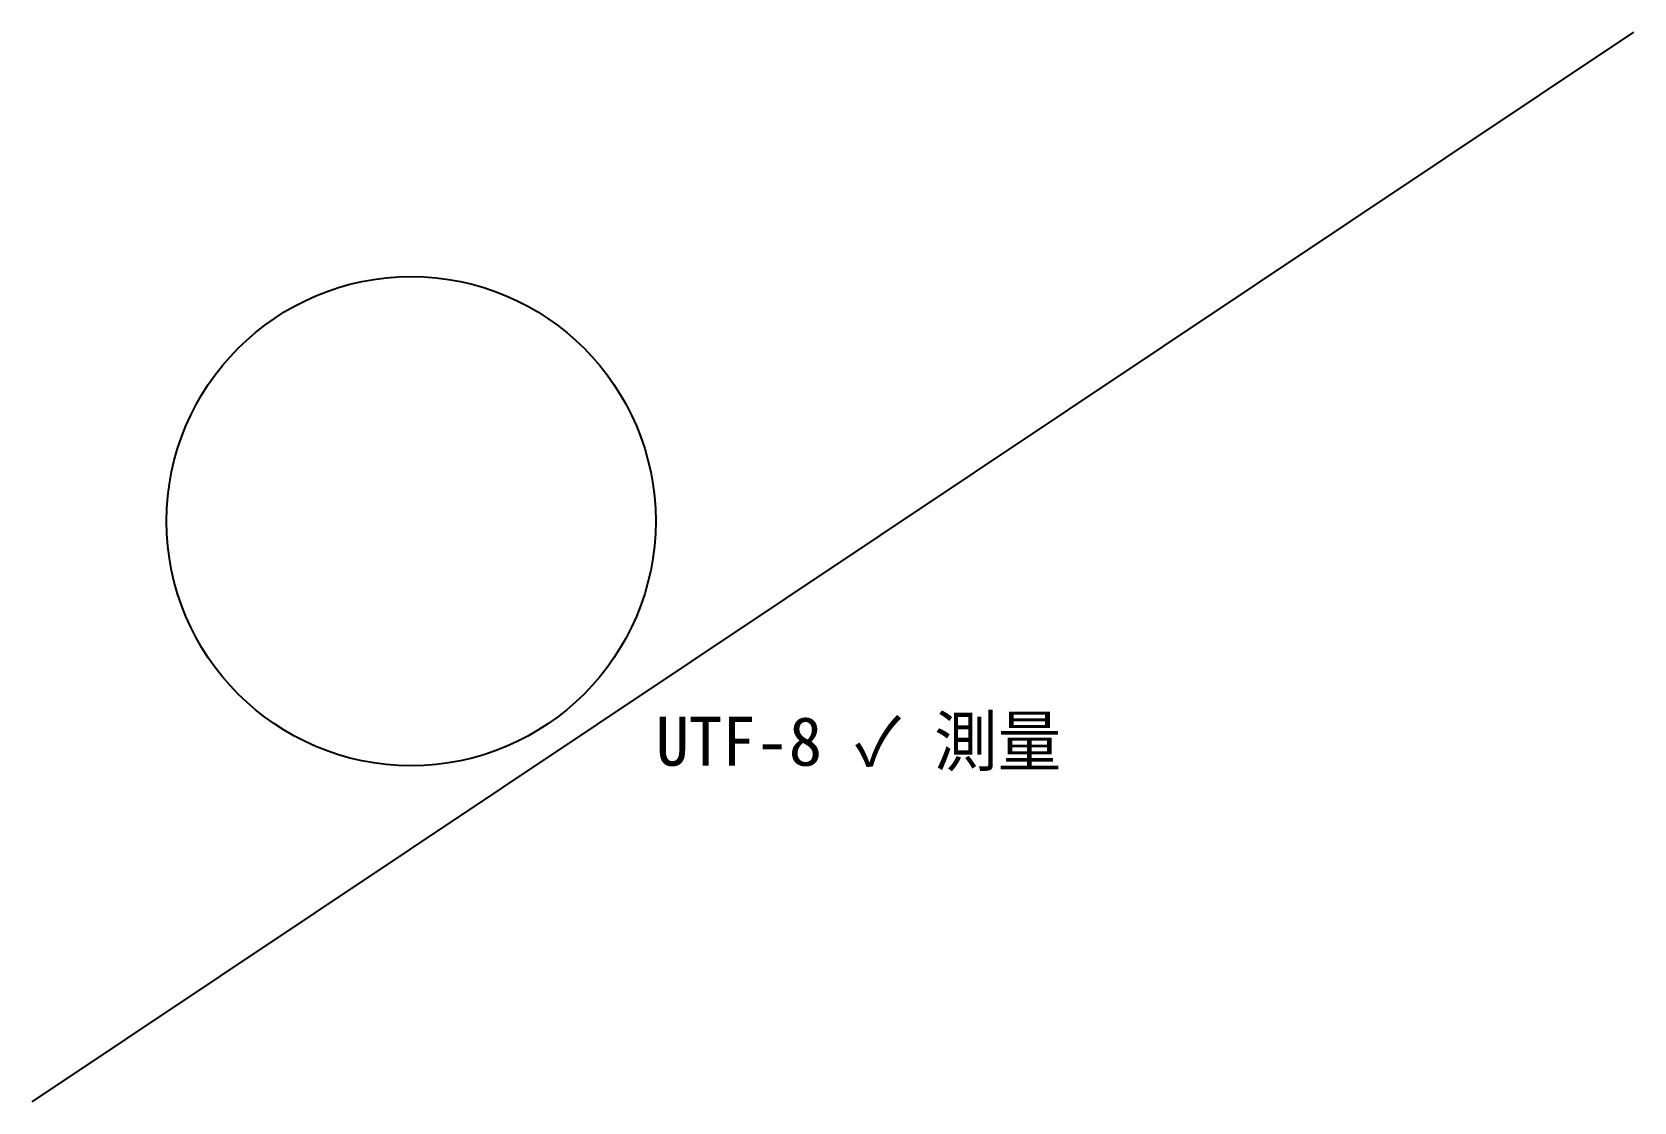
# Model space of a CAD drawing. Extents: x 51234.5 to 51300, y 120456.2 to 120500.
import ezdxf

# ---------------------------------------------------------------- set-up
doc = ezdxf.new("R2010")
doc.units = 0
doc.header["$MEASUREMENT"] = 0

msp = doc.modelspace()

# ---------------------------------------------------------------- linework, layer by layer
msp.add_line((51234.5, 120456.25), (51300, 120500))
msp.add_circle((51250, 120480), 10)

# ---------------------------------------------------------------- texts
msp.add_text('UTF-8 ✓ 測量', height=2).set_placement((51260, 120470))

doc.saveas('drawing.dxf')
